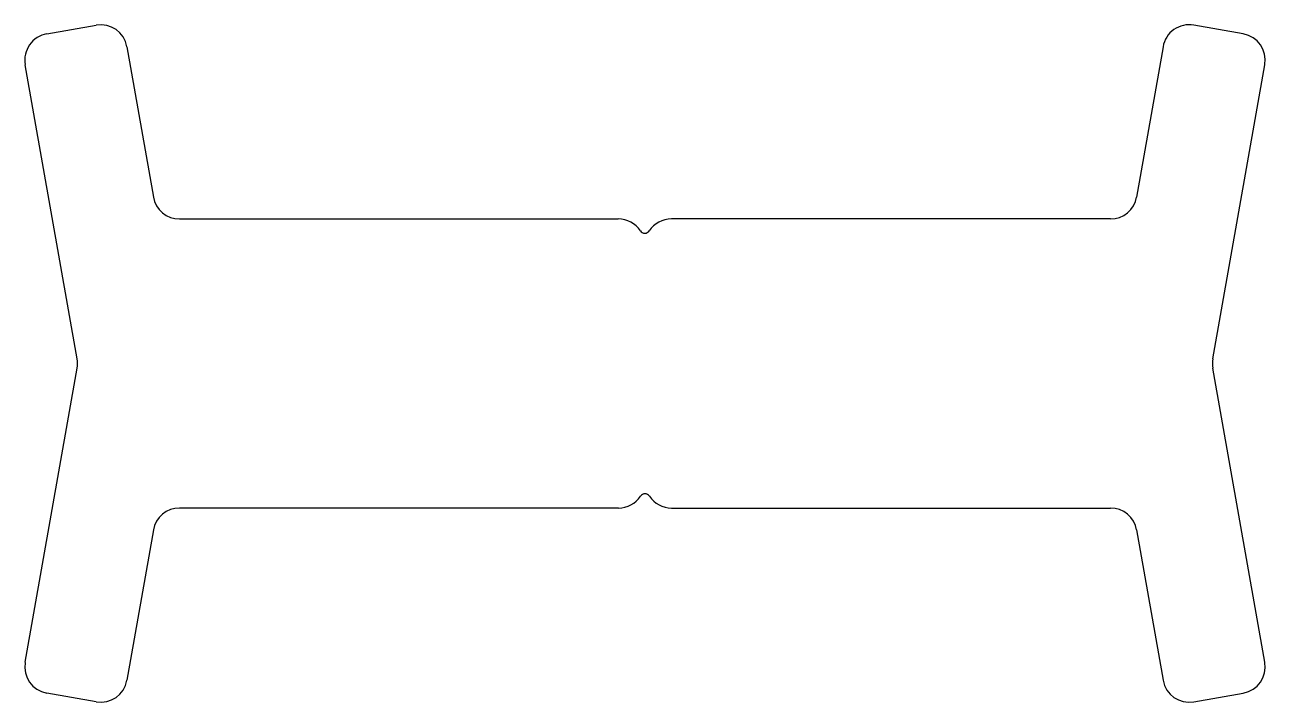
# Model space of a CAD drawing. Header units: inches. Extents: x -58 to 58, y -32 to 32.
import ezdxf

# ---------------------------------------------------------------- set-up
doc = ezdxf.new("R2010")
doc.units = ezdxf.units.IN
doc.header["$MEASUREMENT"] = 0
doc.layers.get('0').update_dxf_attribs({"color": 254, "true_color": 0xc2ced6})

msp = doc.modelspace()

# ---------------------------------------------------------------- linework, layer by layer
for p, q in [((-56.31, 31.02), (-51.66, 31.84)), ((56.31, 31.02), (51.66, 31.84)), ((-48.76, 29.81), (-46.27, 15.67)), ((48.76, 29.81), (46.27, 15.67)), ((-53.46, 0.43), (-58.34, 28.12)), ((53.46, 0.43), (58.34, 28.12)), ((-43.81, 13.6), (-2.52, 13.6)), ((43.81, 13.6), (2.48, 13.6)), ((-58.34, -28.12), (-53.46, -0.43)), ((58.34, -28.12), (53.46, -0.43)), ((-2.5, -13.6), (-43.81, -13.6)), ((2.5, -13.6), (43.81, -13.6)), ((-46.27, -15.67), (-48.76, -29.81)), ((46.27, -15.67), (48.76, -29.81)), ((-51.66, -31.84), (-56.31, -31.02)), ((51.66, -31.84), (56.31, -31.02))]:
    msp.add_line(p, q)
for centre, radius, start, end in [((-51.22, 29.38), 2.5, 10, 100), ((51.22, 29.38), 2.5, 80, 170), ((-55.88, 28.56), 2.5, 100, 190), ((55.88, 28.56), 2.5, 350, 80), ((-43.81, 16.1), 2.5, 190, 270), ((43.81, 16.1), 2.5, 270, 350), ((-2.52, 11.1), 2.5, 33.5573, 90), ((2.48, 11.1), 2.5, 90, 146.4427), ((-0.02, 12.76), 0.5, 213.5573, 326.4427), ((-55.92, 0), 2.5, 350, 10), ((55.92, 0), 2.5, 170, 190), ((-2.5, -11.1), 2.5, 270, 326.4427), ((0, -12.76), 0.5, 33.5573, 146.4427), ((2.5, -11.1), 2.5, 213.5573, 270), ((-43.81, -16.1), 2.5, 90, 170), ((43.81, -16.1), 2.5, 10, 90), ((-55.88, -28.56), 2.5, 170, 260), ((55.88, -28.56), 2.5, 280, 10), ((-51.22, -29.38), 2.5, 260, 350), ((51.22, -29.38), 2.5, 190, 280)]:
    msp.add_arc(centre, radius, start, end)

doc.saveas('drawing.dxf')
